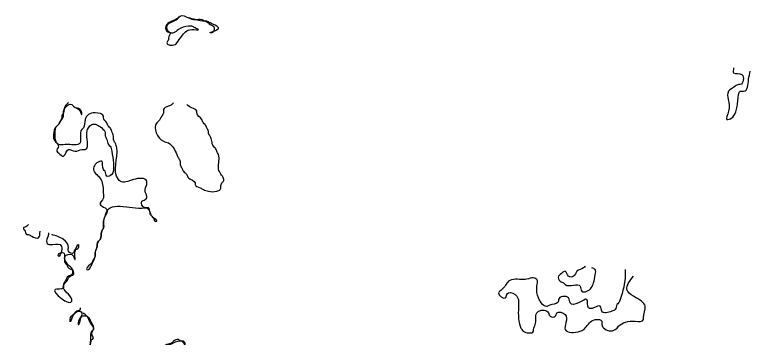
# Model space of a CAD drawing. Header units: metres. Extents: x 0 to 100, y 0 to 141.
# Drawn here: x 85.02 to 96.05, y 22.32 to 27.17 of the extents above; entities that cross this region are included whole.
import ezdxf

# ---------------------------------------------------------------- set-up
doc = ezdxf.new("R2010")
doc.units = ezdxf.units.M

msp = doc.modelspace()

# ---------------------------------------------------------------- linework, layer by layer
for points in [[(87.5, 27.15), (87.475, 27.125), (87.375, 27.075), (87.3, 27.025), (87.3, 26.925), (87.35, 26.9), (87.325, 26.825), (87.325, 26.8), (87.3, 26.75), (87.425, 26.725), (87.45, 26.75), (87.525, 26.85), (87.675, 26.95), (87.775, 26.95), (87.725, 26.975), (87.675, 27), (87.625, 27), (87.475, 26.95), (87.4, 26.9), (87.35, 26.9), (87.3, 27), (87.4, 27.075), (87.475, 27.125), (87.5, 27.15), (87.625, 27.125), (87.725, 27.1), (87.825, 27.1), (87.875, 27.075), (87.925, 27.05), (87.95, 27.025), (88, 27), (87.975, 26.9), (87.95, 26.9), (88, 26.925), (88.075, 26.975), (88.05, 27), (87.95, 27.05), (87.9, 27.075), (87.875, 27.075), (87.725, 27.1), (87.625, 27.125)], [(95.8, 26.375), (95.8, 26.3), (95.925, 26.275), (95.9, 26.125), (95.875, 26.125), (95.825, 26.1), (95.725, 26.025), (95.725, 25.725), (95.7, 25.6), (95.775, 25.625), (95.8, 25.65), (95.875, 25.975), (95.9, 26.025), (95.95, 26.025), (96.025, 26.2), (96.05, 26.325)], [(85.825, 25.85), (85.775, 25.8), (85.75, 25.7), (85.725, 25.65), (85.725, 25.625), (85.7, 25.575), (85.675, 25.525), (85.65, 25.5), (85.6, 25.375), (85.625, 25.275), (85.65, 25.25), (85.675, 25.2), (85.65, 25.125), (85.675, 25.1), (85.75, 25.05), (85.8, 25.125), (85.825, 25.15), (85.925, 25.125), (86.025, 25.15), (86.075, 25.15), (86.1, 25.375), (86.125, 25.475), (86.175, 25.525), (86.325, 25.475), (86.375, 25.4), (86.375, 25.375), (86.4, 25.3), (86.425, 25.225), (86.45, 25.2), (86.475, 25.125), (86.5, 24.95), (86.5, 24.9), (86.475, 24.775), (86.4, 24.75), (86.375, 24.825), (86.35, 24.85), (86.325, 24.975), (86.25, 24.95), (86.225, 24.925), (86.2, 24.85), (86.25, 24.775), (86.275, 24.75), (86.325, 24.675), (86.35, 24.475), (86.35, 24.425), (86.3, 24.325), (86.375, 24.275), (86.4, 24.25), (86.375, 24.15), (86.35, 24.075), (86.35, 23.975), (86.325, 23.925), (86.3, 23.8), (86.275, 23.775), (86.25, 23.675), (86.225, 23.6), (86.225, 23.55), (86.2, 23.5), (86.175, 23.45), (86.15, 23.425), (86.1, 23.35), (86.125, 23.35), (86.15, 23.375), (86.175, 23.425), (86.2, 23.475), (86.225, 23.55), (86.225, 23.6), (86.25, 23.675), (86.275, 23.775), (86.3, 23.8), (86.325, 23.925), (86.35, 23.975), (86.35, 24.05), (86.375, 24.15), (86.4, 24.225), (86.45, 24.275), (86.6, 24.3), (86.975, 24.275), (87, 24.275), (87.05, 24.2), (87.075, 24.15), (87.1, 24.125), (87.125, 24.075), (87.15, 24.075), (87.075, 24.15), (87.05, 24.2), (87.025, 24.275), (86.975, 24.275), (86.925, 24.375), (86.975, 24.4), (87, 24.425), (86.975, 24.525), (87, 24.625), (87, 24.675), (86.8, 24.7), (86.6, 24.675), (86.575, 24.7), (86.55, 25.175), (86.525, 25.25), (86.5, 25.3), (86.5, 25.35), (86.475, 25.425), (86.45, 25.475), (86.425, 25.5), (86.4, 25.55), (86.35, 25.625), (86.35, 25.65), (86.225, 25.7), (86.125, 25.675), (86.1, 25.65), (86.075, 25.6), (86.05, 25.475), (86.025, 25.45), (86, 25.25), (85.775, 25.225), (85.675, 25.225), (85.625, 25.4), (85.65, 25.5), (85.675, 25.525), (85.725, 25.6), (85.75, 25.65), (85.75, 25.7), (85.775, 25.775), (85.875, 25.825), (85.9, 25.8), (86, 25.725), (86.025, 25.675), (86.025, 25.7), (86, 25.75), (85.95, 25.775)], [(87.4, 25.85), (87.375, 25.825), (87.325, 25.8), (87.25, 25.75), (87.25, 25.7), (87.225, 25.65), (87.175, 25.575), (87.15, 25.55), (87.25, 25.275), (87.325, 25.25), (87.4, 25.175), (87.45, 25.075), (87.475, 25.025), (87.5, 24.975), (87.5, 24.925), (87.525, 24.875), (87.55, 24.825), (87.6, 24.775), (87.625, 24.725), (87.725, 24.65), (87.725, 24.625), (87.8, 24.575), (87.85, 24.55), (87.925, 24.525), (88.05, 24.525), (88.1, 24.55), (88.125, 24.65), (88.15, 24.675), (88.1, 24.8), (88.075, 24.875), (88.075, 25.075), (88.05, 25.125), (88.025, 25.175), (88, 25.2), (87.975, 25.275), (87.95, 25.35), (87.925, 25.4), (87.925, 25.425), (87.9, 25.475), (87.875, 25.525), (87.85, 25.55), (87.825, 25.6), (87.75, 25.7), (87.75, 25.725), (87.675, 25.775), (87.6, 25.825)], [(85.225, 24.025), (85.2, 24), (85.15, 23.975), (85.175, 23.925), (85.2, 23.875), (85.225, 23.875), (85.275, 23.85), (85.375, 23.825), (85.4, 23.925)], [(85.525, 23.9), (85.525, 23.875), (85.5, 23.75), (85.55, 23.725), (85.7, 23.725), (85.725, 23.65), (85.675, 23.55), (85.675, 23.575), (85.75, 23.6), (85.775, 23.45), (85.8, 23.425), (85.825, 23.375), (85.875, 23.35), (85.875, 23.275), (85.825, 23.25), (85.775, 23.175), (85.75, 23.125), (85.75, 23.075), (85.625, 23.05), (85.875, 22.875), (85.875, 22.9), (85.75, 23.1), (85.775, 23.15), (85.8, 23.175), (85.85, 23.25), (85.9, 23.275), (85.9, 23.325), (85.8, 23.45), (85.775, 23.55), (85.875, 23.575), (85.9, 23.55), (85.925, 23.5), (85.925, 23.525), (85.925, 23.625), (85.975, 23.725), (85.95, 23.65), (85.925, 23.65), (85.9, 23.6), (85.825, 23.625), (85.825, 23.675), (85.75, 23.8), (85.575, 23.875)], [(93.575, 23.4), (93.55, 23.375), (93.45, 23.325), (93.4, 23.25), (93.325, 23.25), (93.275, 23.325), (93.2, 23.275), (93.175, 23.25), (93.2, 23.175), (93.25, 23.15), (93.275, 23.125), (93.5, 23.1), (93.525, 23.025), (93.6, 23.025), (93.7, 23.15), (93.725, 23.275), (93.725, 23.35), (93.675, 23.375)], [(94.175, 23.35), (94.175, 23.275), (94.1, 22.9), (94.075, 22.85), (94.05, 22.825), (94.025, 22.75), (93.975, 22.725), (93.825, 22.725), (93.8, 22.8), (93.7, 22.775), (93.625, 22.775), (93.6, 22.9), (93.475, 22.85), (93.35, 22.85), (93.325, 22.925), (93.175, 22.9), (93.175, 22.875), (93.075, 22.825), (92.975, 22.8), (92.9, 22.875), (92.875, 22.925), (92.85, 23.1), (92.85, 23.2), (92.775, 23.225), (92.675, 23.2), (92.65, 23.2), (92.425, 23.175), (92.325, 23.05), (92.275, 23), (92.375, 22.925), (92.4, 22.975), (92.425, 23), (92.55, 22.95), (92.575, 22.875), (92.575, 22.825), (92.6, 22.5), (92.625, 22.45), (92.65, 22.425), (92.725, 22.4), (92.8, 22.425), (92.8, 22.45), (92.825, 22.525), (92.85, 22.7), (92.875, 22.725), (93.025, 22.7), (93.05, 22.65), (93.125, 22.65), (93.15, 22.7), (93.275, 22.675), (93.275, 22.45), (93.5, 22.425), (93.55, 22.45), (93.575, 22.475), (93.725, 22.6), (93.825, 22.575), (93.825, 22.525), (93.85, 22.475), (94.025, 22.45), (94.075, 22.5), (94.325, 22.575), (94.45, 22.6), (94.45, 22.625), (94.475, 22.8), (94.3, 22.95), (94.2, 23.05), (94.225, 23.15), (94.3, 23.25)], [(86, 22.775), (86, 22.75), (85.95, 22.725), (85.85, 22.575), (85.85, 22.6), (85.925, 22.7), (86, 22.725), (86.025, 22.7), (86, 22.625), (85.975, 22.575), (85.975, 22.525), (86, 22.575), (86.025, 22.65), (86.1, 22.65), (86.15, 22.55), (86.2, 22.45), (86.175, 22.425), (86.15, 22.225), (86.125, 22.175), (86.125, 22.15), (86.1, 22.1), (86.075, 22.05), (85.925, 21.9), (85.8, 21.825), (85.725, 21.775), (85.7, 21.775), (85.6, 21.75), (85.55, 21.725), (85.55, 21.65), (85.525, 21.6), (85.5, 21.5), (85.625, 21.5), (85.65, 21.425), (85.475, 21.4), (85.45, 21.425), (85.4, 21.4), (85.35, 21.375), (85.3, 21.375), (85.225, 21.35), (85.2, 21.425), (85.25, 21.475), (85.375, 21.575), (85.4, 21.625), (85.4, 21.65), (85.425, 21.725), (85.5, 21.775), (85.475, 21.8), (85.45, 21.85), (85.4, 21.925), (85.4, 21.95), (85.35, 21.975), (85.1, 22.05), (85.075, 22.075), (85.1, 22.175), (85.075, 22.1), (85.05, 22.075), (85.25, 22.05), (85.35, 21.975), (85.425, 21.9), (85.45, 21.85), (85.425, 21.725), (85.425, 21.7), (85.4, 21.65), (85.375, 21.6), (85.25, 21.475), (85.2, 21.45), (85.175, 21.4), (85.125, 21.4), (85.1, 21.3), (85.15, 21.275), (85.175, 21.275), (85.25, 21.325), (85.3, 21.35), (85.325, 21.375), (85.375, 21.4), (85.5, 21.375), (85.575, 21.375), (85.65, 21.4), (85.675, 21.475), (85.825, 21.475), (85.85, 21.4), (86, 21.225), (86.025, 21.225), (86.05, 21.15), (86.025, 21.025), (86, 21), (85.975, 20.85), (85.95, 20.75), (85.95, 20.725), (85.925, 20.675), (85.725, 20.5), (85.7, 20.475), (85.65, 20.45), (85.725, 20.45), (85.725, 20.475), (85.775, 20.5), (85.925, 20.675), (85.95, 20.7), (85.975, 20.75), (86, 20.875), (86, 21), (86.025, 21.1), (86.05, 21.15), (86.075, 21.175), (86.125, 21.25), (86.175, 21.325), (86.175, 21.35), (86.475, 21.625), (86.7, 21.825), (86.775, 21.9), (86.875, 21.975), (86.975, 22.05), (87, 22.05), (87.075, 22.1), (87.175, 22.15), (87.2, 22.175), (87.25, 22.2), (87.3, 22.225), (87.325, 22.225), (87.4, 22.25), (87.525, 22.275), (87.55, 22.25), (87.525, 22), (87.5, 21.9), (87.5, 21.85), (87.475, 21.8), (87.45, 21.75), (87.425, 21.725), (87.4, 21.675), (87.375, 21.625), (87.375, 21.55), (87.35, 21.5), (87.325, 21.425), (87.3, 21.4), (87.275, 21.35), (87.225, 21.275), (87.225, 21.25), (87.2, 21.2), (87.175, 21.15), (87.15, 21.125), (87.125, 21.075), (87.075, 21), (87.075, 20.975), (87.025, 20.9), (87, 20.85), (86.95, 20.8), (86.925, 20.75), (86.8, 20.6), (86.8, 20.575), (86.725, 20.525), (86.65, 20.475), (86.6, 20.425), (86.55, 20.4), (86.475, 20.375), (86.425, 20.375), (86.45, 20.325), (86.55, 20.3), (86.675, 20.3), (86.825, 20.275), (87, 20.25), (87.025, 20.225), (87.325, 20.2), (87.425, 20.225), (87.45, 20.25), (87.475, 20.275), (87.45, 20.25), (87.425, 20.225), (87, 20.25), (86.825, 20.275), (86.7, 20.275), (86.575, 20.3), (86.55, 20.375), (86.6, 20.425), (86.675, 20.475), (86.9, 20.675), (86.9, 20.7), (86.925, 20.75), (86.975, 20.825), (87.025, 20.875), (87.075, 20.95), (87.125, 21.025), (87.125, 21.05), (87.15, 21.1), (87.175, 21.15), (87.2, 21.175), (87.225, 21.225), (87.25, 21.275), (87.25, 21.3), (87.3, 21.375), (87.325, 21.45), (87.35, 21.475), (87.375, 21.55), (87.425, 21.675), (87.425, 21.7), (87.45, 21.75), (87.475, 21.8), (87.5, 21.825), (87.525, 21.925), (87.55, 22.025), (87.55, 22.175), (87.575, 22.225), (87.55, 22.275), (87.525, 22.275), (87.475, 22.3), (87.4, 22.275), (87.375, 22.25), (87.3, 22.225), (87.25, 22.2), (87.225, 22.2), (87.175, 22.175), (87.125, 22.15), (87.1, 22.125), (87.05, 22.1), (86.975, 22.05), (86.95, 22.05), (86.85, 21.975), (86.75, 21.9), (86.675, 21.825), (86.45, 21.625), (86.2, 21.4), (86.2, 21.375), (86.125, 21.275), (86.025, 21.225), (86, 21.25), (85.875, 21.4), (85.85, 21.45), (85.85, 21.475), (85.8, 21.5), (85.75, 21.525), (85.7, 21.475), (85.625, 21.5), (85.5, 21.525), (85.5, 21.575), (85.55, 21.675), (85.675, 21.75), (85.7, 21.775), (85.75, 21.8), (85.8, 21.825), (85.825, 21.825), (85.925, 21.9), (85.975, 21.925), (86.05, 22), (86.1, 22.075), (86.125, 22.125), (86.125, 22.15), (86.15, 22.225), (86.175, 22.3), (86.2, 22.325), (86.175, 22.375), (86.2, 22.45), (86.2, 22.5), (86.175, 22.55), (86.15, 22.6), (86.075, 22.675), (86.05, 22.7)]]:
    msp.add_spline(points, degree=3)

doc.saveas('drawing.dxf')
